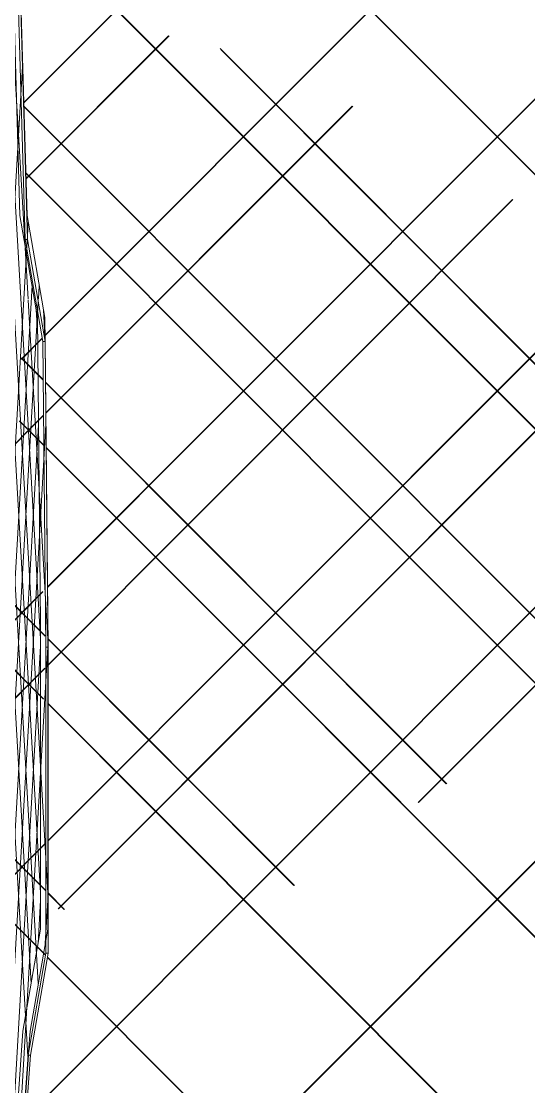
# Model space of a CAD drawing. Header units: millimetres. Extents: x -12186 to 152825, y -4386 to 9463.
# Drawn here: x 59558.6 to 59715.1, y 3969 to 4297.8 of the extents above; entities that cross this region are included whole.
import ezdxf

# ---------------------------------------------------------------- set-up
doc = ezdxf.new("R2010")
doc.units = ezdxf.units.MM
doc.layers.add('G-IMPT', color=8, linetype='Continuous', lineweight=5)
doc.layers.add('L-PLNT', color=71, linetype='Continuous', lineweight=5)

# ---------------------------------------------------------------- blocks, each defined once
blk = doc.blocks.new('SVA_Shades of Green Tree - Australian_Tree_based_on_Leopard_Tree_2901-V312-Section B-B')
at = {"layer": 'G-IMPT'}
for p, q in [((12067.41, 4000.82), (12032.74, 4599.51)), ((12066.39, 3978.27), (12030.9, 4591.11)), ((12069.62, 4000.82), (12035.38, 4592.11)), ((12065.06, 4272.52), (12368.96, 4576.93)), ((12065.06, 4272.64), (12368.83, 4576.93)), ((12073, 4202.17), (12439.24, 4569.03)), ((12073.13, 4202.17), (12439.37, 4569.03)), ((12128.94, 4179.77), (12517.54, 4569.03)), ((12129.07, 4179.77), (12517.67, 4569.03)), ((12141.17, 4113.6), (12577.17, 4550.33)), ((12141.3, 4113.6), (12577.3, 4550.33)), ((12065.86, 3959.6), (12625.67, 4520.35)), ((12065.87, 3959.74), (12625.54, 4520.35)), ((12446.43, 4026.56), (12051.71, 4421.95)), ((12446.3, 4026.56), (12051.71, 4421.82)), ((12070.33, 4107.23), (12055.51, 4363.03)), ((12065.45, 4229.74), (12058.12, 4356.22)), ((12070.33, 4028.8), (12051.54, 4353.23)), ((12072.54, 4028.8), (12054.05, 4348.1)), ((12429.3, 3965.29), (12062.1, 4333.11)), ((12429.17, 3965.29), (12062.13, 4332.95)), ((12065.74, 4249.01), (12109.95, 4293.3)), ((12065.74, 4249.14), (12109.82, 4293.3)), ((12369.05, 4045.62), (12125.73, 4289.35)), ((12368.92, 4045.62), (12126, 4288.94)), ((12046.73, 3973.02), (12064.73, 4283.86)), ((12316.84, 4019.48), (12065.09, 4271.66)), ((12316.72, 4019.48), (12065.09, 4271.53)), ((12071.96, 4176.82), (12166.61, 4271.62)), ((12071.96, 4176.94), (12166.48, 4271.62)), ((12042.63, 3858.03), (12447.27, 4263.35)), ((12042.65, 3857.92), (12447.39, 4263.35)), ((12142.09, 4174.55), (12065.68, 4251.09)), ((12141.96, 4174.55), (12065.69, 4250.96)), ((12072.66, 4099.09), (12216.06, 4242.73)), ((12072.66, 4099.21), (12215.94, 4242.73)), ((12066.25, 4231.58), (12066.5, 4235.88)), ((12049.76, 3946.88), (12066.25, 4231.58)), ((12066.47, 4212.04), (12065.55, 4227.91)), ((12050.84, 3925.31), (12067.69, 4216.28)), ((12069.66, 4212.04), (12069.9, 4216.28)), ((12072.54, 4107.23), (12066.5, 4211.66)), ((12053.05, 3925.31), (12069.61, 4211.24)), ((12069.47, 4200.4), (12068.99, 4208.82)), ((12071.69, 4200.4), (12071.2, 4208.82)), ((12075.75, 4023.88), (12259.69, 4208.13)), ((12075.88, 4023.88), (12259.82, 4208.13)), ((12071.46, 4200.62), (12073, 4202.17)), ((12071.48, 4200.51), (12073.13, 4202.17)), ((12064.42, 4193.45), (12070.85, 4199.88)), ((12064.43, 4193.58), (12070.83, 4199.99)), ((12072.54, 4111.99), (12071.7, 4198.95)), ((12071.13, 4187.06), (12064.43, 4193.76)), ((12071.13, 4187.19), (12064.44, 4193.88)), ((12195.61, 4062.49), (12071.87, 4186.44)), ((12195.48, 4062.49), (12071.87, 4186.31)), ((12072.48, 4123.09), (12129.07, 4179.77)), ((12072.48, 4123.22), (12128.94, 4179.77)), ((12019.03, 4123.93), (12071.23, 4176.21)), ((12019.03, 4123.79), (12071.23, 4176.08)), ((12054.35, 3907.54), (12069.74, 4173.19)), ((12071.32, 4166.88), (12063.84, 4174.37)), ((12071.32, 4167.01), (12063.85, 4174.5)), ((12070.08, 4140.91), (12071.95, 4173.19)), ((12165, 4151.48), (12141.96, 4174.55)), ((12165.12, 4151.48), (12142.09, 4174.55)), ((12186.84, 4056.72), (12302.4, 4172.49)), ((12186.96, 4056.72), (12302.53, 4172.49)), ((12134.87, 4103.36), (12072.07, 4166.27)), ((12134.74, 4103.36), (12072.07, 4166.14)), ((12071.74, 4108.14), (12020.25, 4159.72)), ((12071.75, 4108), (12020.28, 4159.56)), ((12412.04, 3904.02), (12165, 4151.48)), ((12412.17, 3904.02), (12165.12, 4151.48)), ((12071.23, 4088.55), (12019.35, 4140.51)), ((12071.23, 4088.67), (12019.36, 4140.64)), ((12056.58, 3907.75), (12070.07, 4140.78)), ((12038.09, 4088.64), (12071.06, 4121.66)), ((12038.1, 4088.78), (12071.05, 4121.79)), ((12072.66, 4044.84), (12141.3, 4113.6)), ((12072.66, 4044.97), (12141.17, 4113.6)), ((12072.54, 4017.63), (12072.54, 4111.99)), ((12148.62, 4031.13), (12072.64, 4107.24)), ((12148.49, 4031.13), (12072.64, 4107.11)), ((12058.9, 3907.54), (12070.33, 4104.97)), ((12061.11, 3907.54), (12072.52, 4104.59)), ((12255.86, 3982.03), (12134.74, 4103.36)), ((12255.99, 3982.03), (12134.87, 4103.36)), ((12043.01, 4069.52), (12071.64, 4098.2)), ((12043.14, 4069.52), (12071.64, 4098.06)), ((12104.61, 4055.24), (12072.66, 4087.24)), ((12104.48, 4055.24), (12072.66, 4087.11)), ((12071.92, 4029.53), (12043.55, 4057.95)), ((12071.92, 4029.4), (12043.56, 4057.81)), ((12218.31, 3941.22), (12104.48, 4055.24)), ((12218.44, 3941.22), (12104.61, 4055.24)), ((12043.87, 4016.13), (12071.92, 4044.23)), ((12043.87, 4016), (12071.92, 4044.1)), ((12071.82, 4009.65), (12043.44, 4038.08)), ((12071.8, 4009.54), (12043.45, 4037.95)), ((12077.72, 4023.73), (12072.66, 4028.79)), ((12077.59, 4023.73), (12072.66, 4028.66)), ((12069.55, 4013.17), (12070.33, 4026.54)), ((12071.77, 4013.17), (12072.54, 4026.54)), ((12067.08, 3986.18), (12072.54, 4017.63)), ((12074.22, 4007.12), (12072.43, 4008.91)), ((12074.35, 4007.12), (12072.45, 4009.02)), ((12208.56, 3872.56), (12074.22, 4007.12)), ((12208.69, 3872.56), (12074.35, 4007.12)), ((12066.63, 3979.8), (12067.08, 3986.18)), ((12061.61, 3907.54), (12066.56, 3978.78))]:
    blk.add_line(p, q, dxfattribs=at)
at = {"layer": 'G-IMPT', "flags": 128}
for points in [[(12042.99, 3766.01), (12041.17, 3860.36), (12035.71, 3891.82), (12035.71, 4080.53), (12041.17, 4080.53), (12042.99, 3986.18), (12048.46, 3939), (12053.93, 3907.54), (12059.39, 3907.54), (12064.86, 3986.18), (12070.33, 4017.63), (12070.33, 4111.99), (12069.42, 4206.35), (12063.95, 4237.8), (12061.22, 4332.16)], [(12071.7, 4198.95), (12071.63, 4206.35), (12066.16, 4237.8), (12063.43, 4332.16), (12057.96, 4363.61), (12051.71, 4348.17)]]:
    blk.add_lwpolyline(points, dxfattribs=at)
at = {"layer": 'L-PLNT'}
for p, q in [((12065.54, 4230.4), (12062.81, 4324.76)), ((12063.55, 4324.76), (12066.28, 4230.4)), ((12071.01, 4198.95), (12065.54, 4230.4)), ((12065.54, 4230.4), (12066.28, 4230.4)), ((12066.28, 4230.4), (12071.75, 4198.95)), ((12071.92, 4104.59), (12071.01, 4198.95)), ((12071.01, 4198.95), (12071.75, 4198.95)), ((12071.75, 4198.95), (12072.66, 4104.59)), ((12071.92, 4010.23), (12071.92, 4104.59)), ((12071.92, 4104.59), (12072.66, 4104.59)), ((12072.66, 4104.59), (12072.66, 4010.23)), ((12066.46, 3978.78), (12071.92, 4010.23)), ((12072.66, 4010.23), (12067.19, 3978.78)), ((12071.92, 4010.23), (12072.66, 4010.23)), ((12060.99, 3900.15), (12066.46, 3978.78)), ((12067.19, 3978.78), (12061.73, 3900.15)), ((12066.46, 3978.78), (12067.19, 3978.78))]:
    blk.add_line(p, q, dxfattribs=at)

msp = doc.modelspace()

# ---------------------------------------------------------------- block references
at = {"layer": 'L-PLNT'}
msp.add_blockref('SVA_Shades of Green Tree - Australian_Tree_based_on_Leopard_Tree_2901-V312-Section B-B', (47494.18, 0), dxfattribs=at)

doc.saveas('drawing.dxf')
